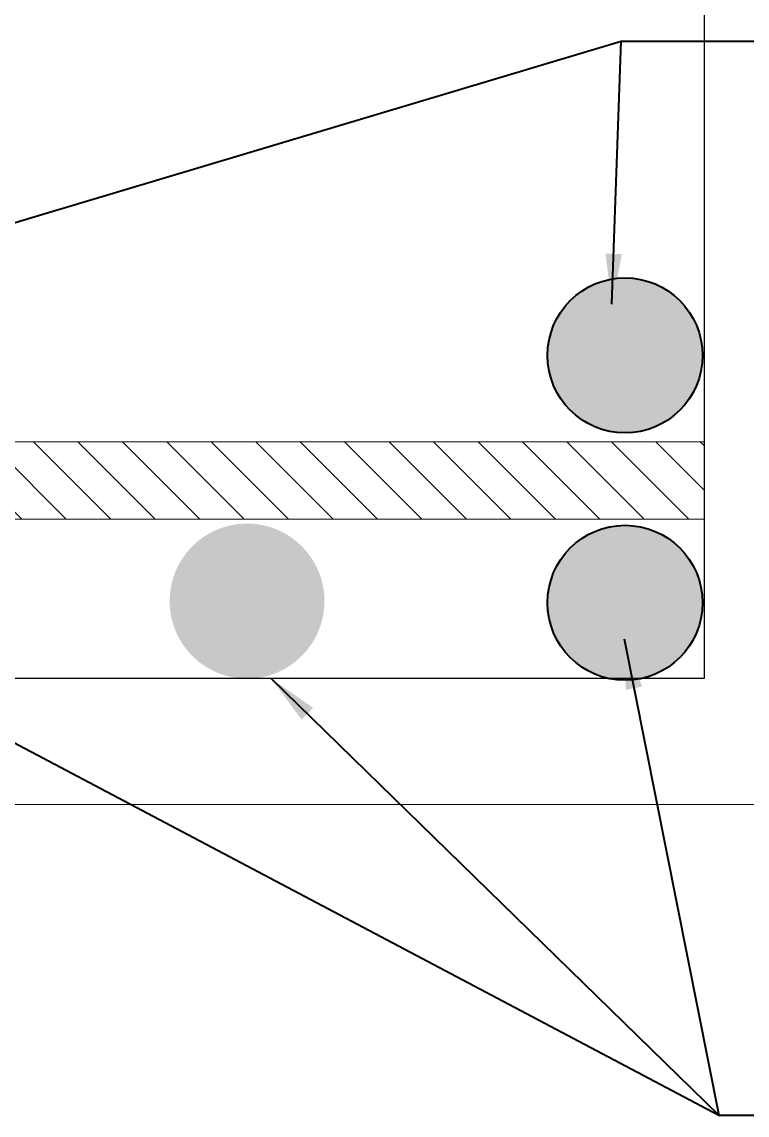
# Model space of a CAD drawing. Header units: inches. Extents: x 85856 to 287200, y -126184 to 75211.
# Drawn here: x 186519.7 to 186548.54, y -25547.72 to -25504.28 of the extents above; entities that cross this region are included whole.
import ezdxf

# ---------------------------------------------------------------- set-up
doc = ezdxf.new("R2010")
doc.units = ezdxf.units.IN
doc.header["$LTSCALE"] = 0.5
doc.header["$MEASUREMENT"] = 0
for name, color, linetype, lineweight in [('DIM', 4, 'Continuous', 5), ('OUTLINE', 1, 'Continuous', 25), ('REN', 242, 'Continuous', 30), ('TEXT', 220, 'Continuous', 9), ('wall', 1, 'Continuous', 40)]:
    doc.layers.add(name, color=color, linetype=linetype, lineweight=lineweight)
doc.styles.get("Standard").update_dxf_attribs({"font": 'arial.ttf'})
doc.dimstyles.get("Standard").update_dxf_attribs({"dimtxt": 0.18, "dimasz": 0.18, "dimexe": 0.18, "dimexo": 0.0625, "dimgap": 0.09, "dimtad": 0, "dimtih": 1, "dimtoh": 1, "dimdec": 4, "dimzin": 0, "dimdsep": 46, "dimtxsty": 'Standard', "dimcen": 0.09, "dimadec": 0, "dimazin": 0, "dimtfac": 1, "dimtdec": 4, "dimtofl": 0, "dimtmove": 0, "dimatfit": 3, "dimfxl": 1, "dimtolj": 1, "dimtzin": 0, "dimarcsym": 0})

# ---------------------------------------------------------------- blocks, each defined once
blk = doc.blocks.new('JGKJFKFNF')
at = {"layer": 'OUTLINE'}
h = blk.add_hatch(color=256, dxfattribs=at)
h.dxf.hatch_style = 1
h.paths.add_polyline_path([(137108.089, -31671.546, 1), (137114.249, -31671.546, 1)])
h = blk.add_hatch(color=256, dxfattribs=at)
h.dxf.hatch_style = 1
h.paths.add_polyline_path([(137093.059, -31681.308, -1), (137099.219, -31681.308, -1)])
h = blk.add_hatch(color=256, dxfattribs=at)
h.dxf.hatch_style = 1
h.paths.add_polyline_path([(137108.089, -31681.376, 1), (137114.249, -31681.376, 1)])
at = {"layer": 'TEXT'}
h = blk.add_hatch(dxfattribs=at)
h.set_pattern_fill('ANSI31', color=0, scale=10)
h.set_pattern_definition([(315, (34674.0915, -35939.9904), (-0.883883476, -0.883883476), [])])
h.paths.add_polyline_path([(137114.31, -31674.98), (137114.31, -31678.055), (137076.31, -31678.055), (137076.31, -31674.98)])
at = {"layer": 'REN', "lineweight": 30, "ltscale": 0.75}
for p, q in [((137114.31, -31596.32), (137114.31, -31684.388)), ((137114.31, -31684.388), (137076.31, -31684.388))]:
    blk.add_line(p, q, dxfattribs=at)
at = {"layer": 'TEXT', "color": 0}
for p, q in [((137076.31, -31674.98), (137114.31, -31674.98)), ((137076.31, -31678.055), (137114.31, -31678.055))]:
    blk.add_line(p, q, dxfattribs=at)
at = {"layer": 'TEXT'}
blk.add_lwpolyline([(137071.31, -31591.32), (137119.31, -31591.32), (137119.31, -31689.388), (137071.31, -31689.388)], close=True, dxfattribs=at)
at = {"layer": 'wall', "lineweight": -2}
for centre in [(137111.169, -31671.546), (137111.169, -31681.376)]:
    blk.add_circle(centre, 3.08, dxfattribs=at)
at = {"layer": 'DIM'}
for points in [[(137079.532, -31668.466), (137111.02, -31659.056), (137156.85, -31659.056)], [(137110.649, -31669.513), (137111.02, -31659.056)], [(137111.137, -31682.809), (137114.896, -31701.733)], [(137079.578, -31683.078), (137114.896, -31701.733), (137156.85, -31701.733)], [(137097.104, -31684.388), (137114.896, -31701.733)]]:
    blk.add_leader(points, dimstyle='Standard', override={"dimasz": 2, "dimgap": 2}, dxfattribs=at)

msp = doc.modelspace()

# ---------------------------------------------------------------- block references
at = {"layer": 'wall'}
msp.add_blockref('JGKJFKFNF', (49432.517, 6154.017), dxfattribs=at)

doc.saveas('drawing.dxf')
